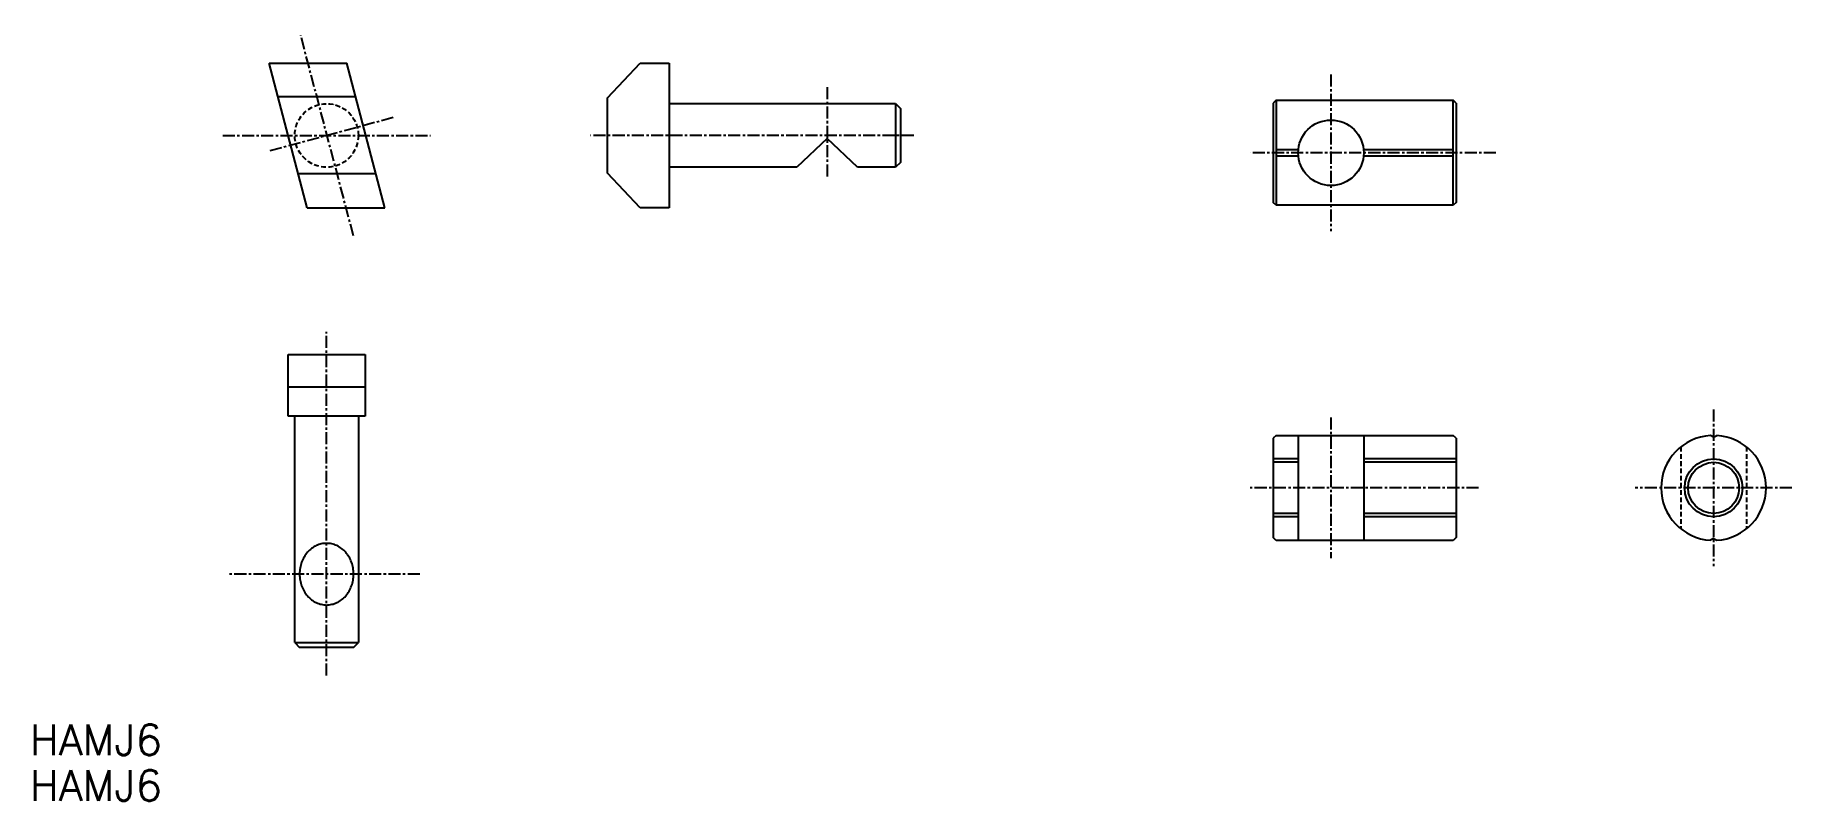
# Model space of a CAD drawing. Extents: x -30 to 152, y -69 to 10.
import ezdxf

# ---------------------------------------------------------------- set-up
doc = ezdxf.new("R2010")
doc.units = 0
doc.linetypes.add('CENTER', pattern=[2, 1.25, -0.25, 0.25, -0.25])
doc.linetypes.add('DASHED', pattern=[0.75, 0.5, -0.25])
doc.layers.get('0').update_dxf_attribs({"linetype": 'CONTINUOUS'})
doc.layers.add('CENTER', color=1, linetype='CENTER')
doc.styles.get("Standard").update_dxf_attribs({"font": 'txt.shx', "bigfont": 'bigfont.shx'})

msp = doc.modelspace()

# ---------------------------------------------------------------- linework, layer by layer
at = {"color": 7, "linetype": 'CONTINUOUS'}
for p, q in [((-5.96, 7.5), (2.11, 7.5)), ((-2.01, -7.5), (-5.96, 7.5)), ((6.06, -7.5), (2.11, 7.5)), ((29.15, 3.9), (32.55, 7.5)), ((32.55, 7.5), (35.55, 7.5)), ((35.55, 7.5), (35.55, -7.5)), ((3.03, 4), (-5.04, 4)), ((29.15, -3.9), (29.15, 3.9)), ((98.54, 3.65), (98.24, 3.35)), ((98.54, 3.65), (116.94, 3.65)), ((117.24, 3.35), (116.94, 3.65)), ((35.55, 3.3), (59.05, 3.3)), ((59.05, 3.3), (59.55, 2.8)), ((59.05, 3.3), (59.05, -3.3)), ((59.55, 2.8), (59.55, -2.8)), ((98.24, 3.35), (98.24, -6.95)), ((117.24, 3.35), (117.24, -6.95)), ((51.95, -0.3), (48.8, -3.3)), ((55.1, -3.3), (51.95, -0.3)), ((48.8, -3.3), (35.55, -3.3)), ((59.05, -3.3), (55.1, -3.3)), ((59.55, -2.8), (59.05, -3.3)), ((5.14, -4), (-2.93, -4)), ((32.55, -7.5), (29.15, -3.9)), ((98.54, -7.25), (98.24, -6.95)), ((116.94, -7.25), (98.54, -7.25)), ((117.24, -6.95), (116.94, -7.25)), ((-2.01, -7.5), (6.06, -7.5)), ((35.55, -7.5), (32.55, -7.5)), ((-4, -22.74), (4, -22.74)), ((-4, -29.14), (-4, -22.74)), ((4, -22.74), (4, -29.14)), ((4, -26.14), (-4, -26.14)), ((4, -29.14), (-4, -29.14)), ((-3.9, -29.14), (-4, -29.14)), ((4, -29.14), (-4, -29.14)), ((-3.3, -52.64), (-3.3, -29.14)), ((3.3, -29.14), (3.3, -52.64)), ((98.54, -31.13), (98.24, -31.43)), ((98.24, -31.43), (98.24, -41.73)), ((98.24, -31.43), (98.24, -41.73)), ((98.54, -31.13), (116.94, -31.13)), ((100.84, -31.13), (100.84, -42.03)), ((107.64, -31.13), (107.64, -42.03)), ((117.24, -31.43), (116.94, -31.13)), ((117.24, -31.43), (117.24, -41.73)), ((117.24, -31.43), (117.24, -41.73)), ((143.96, -31.33), (143.63, -31.14)), ((143.96, -31.33), (144.29, -31.14)), ((100.84, -33.93), (98.24, -33.93)), ((117.24, -33.93), (107.64, -33.93)), ((100.84, -39.23), (98.24, -39.23)), ((117.24, -39.23), (107.64, -39.23)), ((98.54, -42.03), (98.24, -41.73)), ((117.24, -41.73), (116.94, -42.03)), ((143.96, -41.83), (143.63, -42.02)), ((143.96, -41.83), (144.29, -42.02)), ((116.94, -42.03), (98.54, -42.03)), ((-3.3, -52.64), (-2.8, -53.14)), ((-3.3, -52.64), (3.3, -52.64)), ((2.8, -53.14), (3.3, -52.64)), ((2.8, -53.14), (-2.8, -53.14))]:
    msp.add_line(p, q, dxfattribs=at)
at = {"color": 3, "linetype": 'CONTINUOUS'}
for p, q in [((98.54, 3.65), (98.54, -7.25)), ((116.94, -7.25), (116.94, 3.65)), ((98.54, -1.47), (100.85, -1.47)), ((107.62, -1.47), (116.94, -1.47)), ((98.54, -2.13), (100.85, -2.13)), ((107.62, -2.13), (116.94, -2.13)), ((100.84, -33.58), (98.24, -33.58)), ((117.24, -33.58), (107.64, -33.58)), ((100.84, -39.58), (98.24, -39.58)), ((117.24, -39.58), (107.64, -39.58))]:
    msp.add_line(p, q, dxfattribs=at)
at = {"color": 3, "linetype": 'DASHED'}
for p, q in [((140.56, -32.32), (140.56, -40.83)), ((147.36, -32.32), (147.36, -40.83))]:
    msp.add_line(p, q, dxfattribs=at)
at = {"color": 7, "linetype": 'CONTINUOUS'}
msp.add_polyline3d([(0, -48.74, 0), (0.14, -48.73, 0), (0.27, -48.72, 0), (0.41, -48.7, 0), (0.55, -48.67, 0), (0.68, -48.64, 0), (0.81, -48.6, 0), (0.94, -48.55, 0), (1.07, -48.49, 0), (1.2, -48.43, 0), (1.32, -48.36, 0), (1.44, -48.28, 0), (1.56, -48.2, 0), (1.67, -48.11, 0), (1.78, -48.01, 0), (1.88, -47.91, 0), (1.98, -47.8, 0), (2.07, -47.68, 0), (2.16, -47.57, 0), (2.25, -47.44, 0), (2.33, -47.31, 0), (2.4, -47.18, 0), (2.47, -47.04, 0), (2.53, -46.9, 0), (2.59, -46.76, 0), (2.64, -46.61, 0), (2.68, -46.46, 0), (2.72, -46.31, 0), (2.75, -46.16, 0), (2.77, -46.01, 0), (2.79, -45.85, 0), (2.8, -45.69, 0), (2.8, -45.54, 0), (2.8, -45.38, 0), (2.79, -45.22, 0), (2.77, -45.07, 0), (2.75, -44.91, 0), (2.72, -44.76, 0), (2.68, -44.61, 0), (2.64, -44.46, 0), (2.59, -44.31, 0), (2.53, -44.17, 0), (2.47, -44.03, 0), (2.4, -43.89, 0), (2.33, -43.76, 0), (2.25, -43.63, 0), (2.16, -43.51, 0), (2.07, -43.39, 0), (1.98, -43.27, 0), (1.88, -43.16, 0), (1.78, -43.06, 0), (1.67, -42.97, 0), (1.56, -42.87, 0), (1.44, -42.79, 0), (1.32, -42.71, 0), (1.2, -42.64, 0), (1.07, -42.58, 0), (0.94, -42.52, 0), (0.81, -42.47, 0), (0.68, -42.43, 0), (0.55, -42.4, 0), (0.41, -42.37, 0), (0.27, -42.35, 0), (0.14, -42.34, 0), (0, -42.34, 0), (-0.14, -42.34, 0), (-0.27, -42.35, 0), (-0.41, -42.37, 0), (-0.55, -42.4, 0), (-0.68, -42.43, 0), (-0.81, -42.47, 0), (-0.94, -42.52, 0), (-1.07, -42.58, 0), (-1.2, -42.64, 0), (-1.32, -42.71, 0), (-1.44, -42.79, 0), (-1.56, -42.87, 0), (-1.67, -42.97, 0), (-1.78, -43.06, 0), (-1.88, -43.16, 0), (-1.98, -43.27, 0), (-2.07, -43.39, 0), (-2.16, -43.51, 0), (-2.25, -43.63, 0), (-2.33, -43.76, 0), (-2.4, -43.89, 0), (-2.47, -44.03, 0), (-2.53, -44.17, 0), (-2.59, -44.31, 0), (-2.64, -44.46, 0), (-2.68, -44.61, 0), (-2.72, -44.76, 0), (-2.75, -44.91, 0), (-2.77, -45.07, 0), (-2.79, -45.22, 0), (-2.8, -45.38, 0), (-2.8, -45.54, 0), (-2.8, -45.69, 0), (-2.79, -45.85, 0), (-2.77, -46.01, 0), (-2.75, -46.16, 0), (-2.72, -46.31, 0), (-2.68, -46.46, 0), (-2.64, -46.61, 0), (-2.59, -46.76, 0), (-2.53, -46.9, 0), (-2.47, -47.04, 0), (-2.4, -47.18, 0), (-2.33, -47.31, 0), (-2.25, -47.44, 0), (-2.16, -47.57, 0), (-2.07, -47.68, 0), (-1.98, -47.8, 0), (-1.88, -47.91, 0), (-1.78, -48.01, 0), (-1.67, -48.11, 0), (-1.56, -48.2, 0), (-1.44, -48.28, 0), (-1.32, -48.36, 0), (-1.2, -48.43, 0), (-1.07, -48.49, 0), (-0.94, -48.55, 0), (-0.81, -48.6, 0), (-0.68, -48.64, 0), (-0.55, -48.67, 0), (-0.41, -48.7, 0), (-0.27, -48.72, 0), (-0.14, -48.73, 0), (0, -48.74, 0)], dxfattribs=at)
at = {"color": 3, "linetype": 'DASHED'}
msp.add_circle((0, 0), 3.3, dxfattribs=at)
at = {"color": 7, "linetype": 'CONTINUOUS'}
for centre, radius in [((104.24, -1.8), 3.4), ((143.96, -36.58), 2.65)]:
    msp.add_circle(centre, radius, dxfattribs=at)
at = {"color": 3, "linetype": 'CONTINUOUS'}
msp.add_circle((143.96, -36.58), 3, dxfattribs=at)
at = {"color": 7, "linetype": 'CONTINUOUS'}
for start, end in [(93.4627, 266.5373), (273.4627, 86.5373)]:
    msp.add_arc((143.96, -36.58), 5.45, start, end, dxfattribs=at)
at = {"layer": 'CENTER', "color": 1, "linetype": 'CENTER'}
for p, q in [((2.79, -10.41), (-2.69, 10.41)), ((104.24, 6.32), (104.24, -9.93)), ((51.95, 5), (51.95, -4.5)), ((6.9, 1.85), (-6.06, -1.65)), ((-10.78, 0), (10.78, 0)), ((60.94, 0), (27.38, 0)), ((121.37, -1.8), (95.85, -1.8)), ((0, -56.06), (0, -20.37)), ((143.96, -28.45), (143.96, -44.7)), ((104.24, -29.27), (104.24, -43.88)), ((119.57, -36.58), (95.85, -36.58)), ((152.08, -36.58), (135.83, -36.58)), ((9.67, -45.54), (-10.18, -45.54))]:
    msp.add_line(p, q, dxfattribs=at)

# ---------------------------------------------------------------- texts
at = {"color": 7, "linetype": 'CONTINUOUS'}
for p in [(-30.8, -64.34), (-30.8, -69.07)]:
    msp.add_text('HAMJ6', height=3.2, dxfattribs=at).set_placement(p)

doc.saveas('drawing.dxf')
